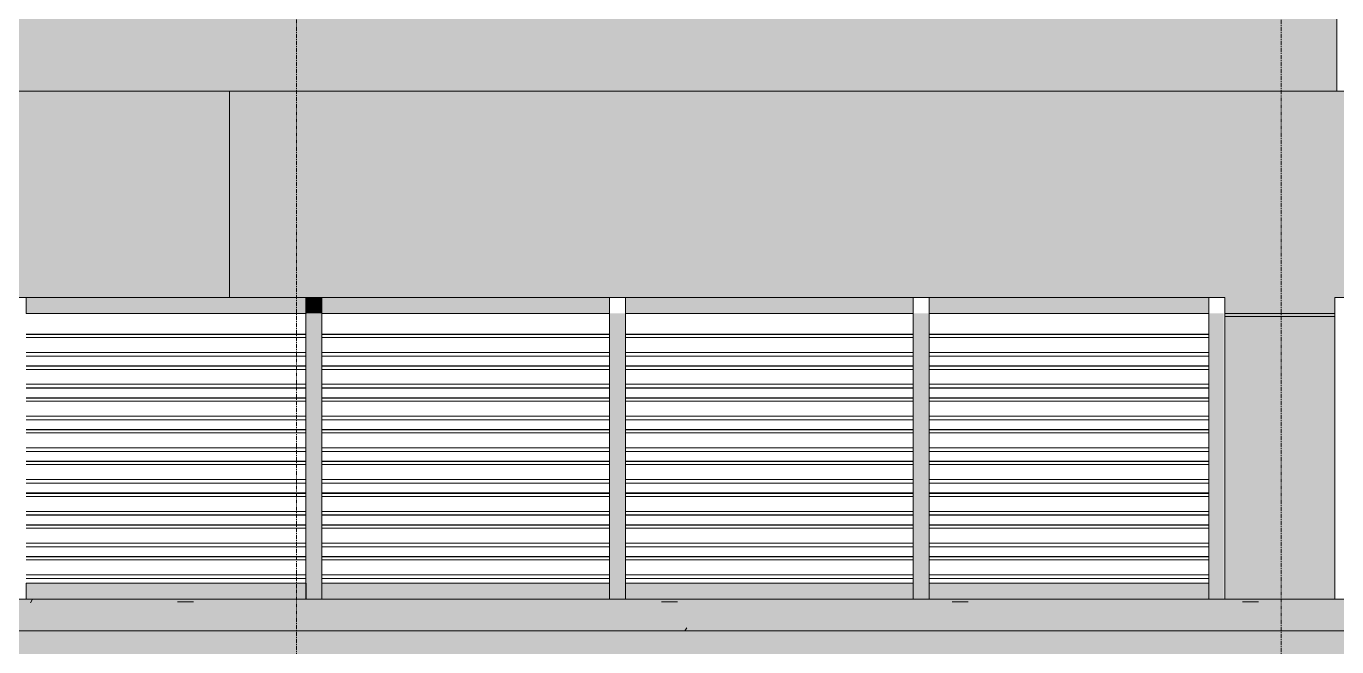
# Model space of a CAD drawing. Header units: millimetres. Extents: x 9199 to 175431, y -4466 to 35300.
# Drawn here: x 131850 to 135976, y 450 to 2404 of the extents above; entities that cross this region are included whole.
import ezdxf

# ---------------------------------------------------------------- set-up
doc = ezdxf.new("R2010")
doc.units = ezdxf.units.MM
for name, pattern in [('Centre', [31.75, 6.35, -4.7625, 15.875, -4.7625]), ('Dash', [6, 3, -3]), ('Grid Line', [22.225, 12.7, -3.175, 3.175, -3.175])]:
    doc.linetypes.add(name, pattern=pattern)
for name, color, linetype, lineweight in [('A-DETL-GENF-2', 9, 'Continuous', 9), ('A-DETL-THIN', 151, 'Continuous', 9), ('A-FLOR-LEVL-2', 51, 'Centre', 9), ('A-GLAZ-CWMG', 51, 'Continuous', 9), ('A-WALL', 113, 'Continuous', 9), ('A-WALL-PATT', 111, 'Continuous', 9), ('A-WALL-PATT-2', 111, 'Continuous', 5), ('C-PRKG', 70, 'Continuous', 9), ('C-PRKG-HDLN', 70, 'Dash', 9), ('S-GRID-1', 1, 'Grid Line', 9)]:
    doc.layers.add(name, color=color, linetype=linetype, lineweight=lineweight)

# ---------------------------------------------------------------- blocks, each defined once
blk = doc.blocks.new('BAI XE PCCC - BAI XE PCCC-V160-TKCS_MẶT ĐỨNG HƯỚNG TÂY')
at = {"layer": 'C-PRKG'}
blk.add_line((-61486.3, 600), (-46486.3, 600), dxfattribs=at)
at = {"layer": 'C-PRKG-HDLN'}
for p, q in [((-46511.3, 600), (-61486.3, 600)), ((-61461.3, 600), (-46486.3, 600))]:
    blk.add_line(p, q, dxfattribs=at)
blk = doc.blocks.new('Rectangular Mullion - 50 x 100mm-3796849-TKCS_MẶT ĐỨNG HƯỚNG TÂY')
at = {"layer": 'A-GLAZ-CWMG'}
blk.add_hatch(color=256, dxfattribs=at).paths.add_polyline_path([(-45840.1, 1500), (-45564.6, 1500), (-45564.6, 1550), (-46445.5, 1550), (-46445.5, 1500)])
for p, q in [((-46445.5, 1500), (-46445.5, 1550)), ((-45564.6, 1550), (-45564.6, 1500)), ((-46445.5, 1500), (-45564.6, 1500))]:
    blk.add_line(p, q, dxfattribs=at)
blk = doc.blocks.new('Rectangular Mullion - 50 x 100mm-3796850-TKCS_MẶT ĐỨNG HƯỚNG TÂY')
at = {"layer": 'A-GLAZ-CWMG'}
blk.add_hatch(color=256, dxfattribs=at).paths.add_polyline_path([(-48357.3, 1500), (-47451.4, 1500), (-47451.4, 1550), (-48357.3, 1550)])
for p, q in [((-48357.3, 1500), (-48357.3, 1550)), ((-47451.4, 1550), (-47451.4, 1500)), ((-48357.3, 1500), (-47451.4, 1500))]:
    blk.add_line(p, q, dxfattribs=at)
blk = doc.blocks.new('Rectangular Mullion - 50 x 100mm-3796851-TKCS_MẶT ĐỨNG HƯỚNG TÂY')
at = {"layer": 'A-GLAZ-CWMG'}
blk.add_hatch(color=256, dxfattribs=at).paths.add_polyline_path([(-49014.6, 600), (-48407.3, 600), (-48407.3, 650), (-49288.3, 650), (-49288.3, 600)])
for p, q in [((-49288.3, 600), (-49288.3, 650)), ((-48407.3, 650), (-49288.3, 650)), ((-48407.3, 650), (-48407.3, 600))]:
    blk.add_line(p, q, dxfattribs=at)
blk = doc.blocks.new('Rectangular Mullion - 50 x 100mm-3796852-TKCS_MẶT ĐỨNG HƯỚNG TÂY')
at = {"layer": 'A-GLAZ-CWMG'}
blk.add_hatch(color=256, dxfattribs=at).paths.add_polyline_path([(-47451.4, 600), (-47451.4, 650), (-48357.3, 650), (-48357.3, 600), (-47956.4, 600)])
for p, q in [((-48357.3, 600), (-48357.3, 650)), ((-47451.4, 650), (-48357.3, 650)), ((-47451.4, 650), (-47451.4, 600))]:
    blk.add_line(p, q, dxfattribs=at)
blk = doc.blocks.new('Rectangular Mullion - 50 x 100mm-3089665-TKCS_MẶT ĐỨNG HƯỚNG TÂY')
at = {"layer": 'A-GLAZ-CWMG'}
blk.add_hatch(color=256, dxfattribs=at).paths.add_polyline_path([(-53711.9, 600), (-53711.9, 700), (-53758.7, 700), (-53758.7, 600)])
blk.add_line((-53758.7, 700), (-53758.7, 600), dxfattribs=at)
blk = doc.blocks.new('Rectangular Mullion - 50 x 100mm-3089666-TKCS_MẶT ĐỨNG HƯỚNG TÂY')
at = {"layer": 'A-GLAZ-CWMG'}
blk.add_hatch(color=256, dxfattribs=at).paths.add_polyline_path([(-53711.9, 700), (-53711.9, 800), (-53758.7, 800), (-53758.7, 700)])
blk.add_line((-53758.7, 800), (-53758.7, 700), dxfattribs=at)
blk = doc.blocks.new('Rectangular Mullion - MULLION LA SACH-3796853-TKCS_MẶT ĐỨNG HƯỚNG TÂY')
at = {"layer": 'A-GLAZ-CWMG'}
for p, q in [((-49288.3, 734.3), (-48407.3, 734.3)), ((-49288.3, 733.3), (-48407.3, 733.3)), ((-49288.3, 733.2), (-48407.3, 733.2)), ((-49288.3, 723.5), (-48407.3, 723.5)), ((-49288.3, 676.5), (-48407.3, 676.5)), ((-49288.3, 665), (-48407.3, 665)), ((-49288.3, 664.8), (-48407.3, 664.8))]:
    blk.add_line(p, q, dxfattribs=at)
blk = doc.blocks.new('Rectangular Mullion - MULLION LA SACH-3796854-TKCS_MẶT ĐỨNG HƯỚNG TÂY')
at = {"layer": 'A-GLAZ-CWMG'}
for p, q in [((-48357.3, 734.3), (-47451.4, 734.3)), ((-48357.3, 733.3), (-47451.4, 733.3)), ((-48357.3, 733.2), (-47451.4, 733.2)), ((-48357.3, 723.5), (-47451.4, 723.5)), ((-48357.3, 676.5), (-47451.4, 676.5)), ((-48357.3, 665), (-47451.4, 665)), ((-48357.3, 664.8), (-47451.4, 664.8))]:
    blk.add_line(p, q, dxfattribs=at)
blk = doc.blocks.new('Rectangular Mullion - 50 x 100mm-3089657-TKCS_MẶT ĐỨNG HƯỚNG TÂY')
at = {"layer": 'A-GLAZ-CWMG'}
blk.add_hatch(color=256, dxfattribs=at).paths.add_polyline_path([(-56553.7, 600), (-56553.7, 700), (-56603.7, 700), (-56603.7, 600)])
for p, q in [((-56603.7, 700), (-56603.7, 600)), ((-56553.7, 600), (-56553.7, 700))]:
    blk.add_line(p, q, dxfattribs=at)
blk = doc.blocks.new('Rectangular Mullion - 50 x 100mm-3089658-TKCS_MẶT ĐỨNG HƯỚNG TÂY')
at = {"layer": 'A-GLAZ-CWMG'}
blk.add_hatch(color=256, dxfattribs=at).paths.add_polyline_path([(-56553.7, 700), (-56553.7, 800), (-56603.7, 800), (-56603.7, 700)])
for p, q in [((-56603.7, 800), (-56603.7, 700)), ((-56553.7, 700), (-56553.7, 800))]:
    blk.add_line(p, q, dxfattribs=at)
blk = doc.blocks.new('Rectangular Mullion - 50 x 100mm-3089659-TKCS_MẶT ĐỨNG HƯỚNG TÂY')
at = {"layer": 'A-GLAZ-CWMG'}
blk.add_hatch(color=256, dxfattribs=at).paths.add_polyline_path([(-54640.3, 1500), (-54640.3, 1550), (-54690.3, 1550), (-54690.3, 1500)])
for p, q in [((-54690.3, 1550), (-54690.3, 1500)), ((-54640.3, 1500), (-54640.3, 1550))]:
    blk.add_line(p, q, dxfattribs=at)

msp = doc.modelspace()

# ---------------------------------------------------------------- hatches: boundary and pattern name
at = {"layer": 'A-DETL-GENF-2'}
h = msp.add_hatch(dxfattribs=at)
h.set_pattern_fill('FP_33', color=256, style=0, pattern_type=2)
h.set_pattern_definition([(0, (129582.6, 1200), (725.805, 725.805), [725.805, -725.805]), (0, (129582.6, 1472.2), (725.805, 725.805), [725.805, -725.805]), (0, (129582.6, 1744.35), (725.805, 725.805), [725.805, -725.805]), (90, (129673.3, 1835.1), (-725.805, 725.805), [725.805, -725.805]), (90, (129945.5, 1835.1), (-725.805, 725.805), [725.805, -725.805]), (90, (130217.7, 1835.1), (-725.805, 725.805), [725.805, -725.805])])
h.paths.add_polyline_path([(100378.3, -955.5), (168101.5, -955.5), (168101.5, 500), (100378.3, 500), (100378.3, -407.6)])
at = {"layer": 'A-WALL-PATT'}
h = msp.add_hatch(dxfattribs=at)
h.set_pattern_fill('FP_27', color=256, style=0, pattern_type=2)
h.set_pattern_definition([(0, (129582.6, 1200), (1219.2, 304.8), [50.29, -864.11, 50.29, -864.11, -4876.8]), (0, (129582.6, 1200), (1219.2, 304.8), [-1828.8, 50.292, -1778.508, 50.292, -864.108, -2133.6]), (0, (129582.6, 1200), (1219.2, 304.8), [-4572, 50.29, -559.31, 50.29, -1473.71]), (120, (130039.8, 1352.4), (-873.5645, 903.458), [50.29, -864.11, 50.29, -5740.91]), (120, (130039.8, 1352.4), (-873.5645, 903.458), [-964.69, -864.11, 50.29, -1778.51, -3048]), (120, (130039.8, 1352.4), (-873.5645, 903.458), [-3657.6, 50.29, -864.11, 50.29, -2083.31]), (120, (130039.8, 1352.4), (-873.5645, 903.458), [-4622.29, -559.31, 50.29, -1473.71]), (240, (130192.2, 1962), (-345.6355, -1208.258), [50.29, -864.11, 50.29, -5740.91]), (240, (130192.2, 1962), (-345.6355, -1208.258), [-964.69, -864.11, 50.29, -1778.51, -3048]), (240, (130192.2, 1962), (-345.6355, -1208.258), [-3657.6, 50.29, -864.11, 50.29, -2083.31]), (240, (130192.2, 1962), (-345.6355, -1208.258), [-4622.29, -559.31, 50.29, -1473.71])])
h.paths.add_polyline_path([(130007.2, 500), (140141.8, 500), (140141.8, 600), (119661.8, 600), (119661.8, 500), (128949, 500)])
h = msp.add_hatch(dxfattribs=at)
h.set_pattern_fill('FP_29', color=256, style=0, pattern_type=2)
h.set_pattern_definition([(349.695, (140390.804, 869.39), (3657.59817, -609.61005), [68.155, -6747.38]), (0, (140457.86, 857.2), (609.6, 609.6), [67.056, -542.544]), (18.435, (140524.92, 857.2), (1219.1992, 609.6016), [57.832, -1869.893]), (172.875, (140579.78, 875.49), (4267.1994, -609.59911), [49.148, -4865.604]), (174.806, (140531.01, 881.584), (6096.00395, -609.55472), [67.333, -6665.92]), (194.036, (140463.96, 887.68), (-1828.8022, -609.5924), [75.403, -2438.042]), (9.462, (140439.57, 869.39), (3048.00504, 609.5835), [37.081, -3670.971]), (353.66, (140476.15, 875.49), (-4876.8008, 609.58348), [55.202, -5464.96]), (185.711, (140531.01, 869.39), (-5486.39511, -609.63944), [61.264, -6065.139]), (168.69, (140470.05, 863.3), (2438.4, -609.6026), [31.084, -3077.279]), (354.806, (140335.94, 863.296), (-6096.00395, 609.55472), [67.333, -6665.92]), (348.69, (140403, 857.2), (-2438.4, 609.6026), [62.167, -3046.194]), (0, (140463.96, 845), (609.6, 609.6), [73.152, -536.448]), (20.556, (140537.11, 845.01), (3048.0001, 1219.19697), [52.084, -5156.34]), (3.814, (140585.876, 863.296), (8534.401155, 609.58889), [91.643, -9072.654]), (354.806, (140677.316, 869.39), (-6096.00395, 609.55472), [67.333, -6665.92]), (0, (140744.4, 863.3), (609.6, 609.6), [67.056, -542.544]), (5.194, (140201.83, 863.296), (6096.00395, 609.55472), [67.333, -6665.92]), (354.806, (140268.884, 869.39), (-6096.00395, 609.55472), [67.333, -6665.92]), (0, (140201.8, 875.5), (609.6, 609.6), [36.576, -573.024]), (5.194, (140238.404, 875.49), (6096.00395, 609.55472), [67.333, -6665.92]), (0, (140305.46, 881.6), (609.6, 609.6), [60.96, -548.64]), (10.305, (140366.42, 881.584), (-3657.59817, -609.61005), [68.155, -6747.38]), (5.194, (140433.476, 893.776), (6096.00395, 609.55472), [67.333, -6665.92]), (354.806, (140500.53, 899.87), (-6096.00395, 609.55472), [67.333, -6665.92]), (354.806, (140567.59, 893.776), (-6096.00395, 609.55472), [67.333, -6665.92]), (351.87, (140634.644, 887.68), (-3657.60043, 609.5929), [86.21, -4224.312]), (0, (140720, 875.5), (609.6, 609.6), [91.44, -518.16]), (347.471, (140695.604, 509.73), (3047.99888, -609.61085), [56.202, -5564.033]), (354.289, (140750.47, 497.536), (-5486.39511, 609.63944), [61.264, -6065.139]), (8.13, (140695.604, 509.73), (3657.60043, 609.5929), [43.105, -4267.418]), (9.462, (140738.28, 515.82), (3048.00504, 609.5835), [74.161, -3633.892]), (0, (140201.8, 528), (609.6, 609.6), [73.152, -536.448]), (350.538, (140274.98, 528.02), (-3048.00504, 609.5835), [37.081, -3670.971]), (201.801, (140311.56, 521.92), (1828.80447, 609.58684), [32.828, -3249.968]), (192.995, (140281.076, 509.73), (5486.39314, 1219.23746), [81.331, -8051.747]), (352.875, (140762.66, 509.73), (-4267.1994, 609.59911), [49.148, -4865.604]), (7.125, (140762.66, 509.73), (4267.1994, 609.59911), [49.148, -4865.604]), (0, (140201.8, 515.8), (609.6, 609.6), [48.768, -560.832]), (194.036, (140250.6, 515.82), (-1828.8022, -609.5924), [50.269, -2463.177]), (356.633, (140335.94, 534.112), (-9753.59439, 609.691875), [103.811, -10277.302]), (357.709, (140439.572, 528.016), (-14630.396648, 609.69909), [152.522, -15099.665]), (3.18, (140591.972, 521.92), (10363.19831, 609.63121), [109.897, -10879.823]), (9.462, (140701.7, 528.02), (3048.00504, 609.5835), [111.242, -3596.81]), (10.305, (140201.83, 473.15), (-3657.59817, -609.61005), [68.155, -6747.38]), (15.945, (140268.884, 485.34), (-2438.40422, -609.58315), [88.759, -4349.196]), (0, (140354.2, 509.7), (609.6, 609.6), [79.248, -530.352]), (351.87, (140433.48, 509.73), (-3657.60043, 609.5929), [86.21, -4224.312]), (3.576, (140518.82, 497.536), (9144.002965, 609.546796), [97.726, -9674.906]), (351.254, (140616.356, 503.63), (4267.20096, -609.58783), [80.18, -7937.856]), (345.964, (140695.6, 491.44), (-1828.8022, 609.5924), [75.403, -2438.042]), (0, (140768.76, 473.15), (609.6, 609.6), [42.672, -566.928]), (174.806, (140335.94, 534.11), (6096.00395, -609.55472), [134.665, -6598.587]), (355.236, (140201.83, 570.69), (-6705.59647, 609.64143), [146.811, -7193.745]), (0, (140348.13, 558.5), (609.6, 609.6), [140.208, -469.392]), (4.086, (140488.34, 558.496), (7924.79503, 609.65274), [171.123, -8385.02]), (0, (140659, 570.7), (609.6, 609.6), [152.4, -457.2]), (7.125, (140201.83, 442.67), (4267.1994, 609.59911), [147.443, -4767.311]), (6.34, (140348.13, 460.96), (4876.8008, 609.58348), [110.403, -5409.758]), (357.51, (140457.86, 473.152), (-13411.196973, 609.70439), [140.34, -13893.706]), (353.48, (140598.068, 467.056), (-15849.59217, 1828.855172), [214.749, -21260.135]), (3.013, (140201.83, 838.912), (10972.79715, 609.6408), [115.984, -11482.446]), (351.87, (140317.65, 845.01), (-3657.60043, 609.5929), [129.316, -4181.208]), (357.614, (140445.668, 826.72), (-14020.799432, 609.613717), [146.431, -14496.664]), (10.62, (140591.972, 820.624), (-6705.592456, -1219.239726), [99.236, -9824.334]), (0, (140689.5, 838.9), (609.6, 609.6), [121.92, -487.68]), (356.82, (140201.83, 912.064), (-10363.19831, 609.63121), [109.897, -10879.823]), (6.009, (140311.556, 905.968), (-6095.99899, -609.599175), [116.464, -11529.929]), (6.71, (140427.38, 918.16), (-5486.397345, -609.61573), [104.346, -10330.325]), (354.289, (140531.01, 930.35), (-5486.39511, 609.63944), [122.528, -6003.877]), (347.905, (140652.932, 918.16), (-5486.39487, 1219.22295), [87.281, -8640.862]), (9.462, (140738.28, 899.87), (3048.00504, 609.5835), [74.161, -3633.892]), (3.814, (140201.83, 796.24), (8534.401155, 609.58889), [91.643, -9072.654]), (347.196, (140293.268, 802.336), (-7924.80896, 1828.76326), [137.532, -13615.67]), (0, (140427.4, 771.86), (609.6, 609.6), [152.4, -457.2]), (5.44, (140579.78, 771.856), (-6705.60249, -609.560852), [128.595, -12730.932]), (6.71, (140707.796, 784.048), (-5486.397345, -609.61573), [104.346, -10330.325]), (0, (140201.8, 954.74), (609.6, 609.6), [103.632, -505.968]), (8.13, (140305.46, 954.74), (3657.60043, 609.5929), [172.421, -4138.102]), (357.614, (140476.148, 979.12), (-14020.799432, 609.613717), [146.431, -14496.664]), (354.472, (140622.452, 973.024), (12801.591011, -1219.302898), [189.859, -18796.025]), (6.843, (140201.828, 400), (-10363.195037, -1219.241277), [153.494, -15195.842]), (0, (140354.2, 418.3), (609.6, 609.6), [170.688, -438.912]), (356.348, (140524.916, 418.288), (-18897.604963, 1219.1266646), [287.095, -28422.422]), (0, (140201.8, 613.36), (609.6, 609.6), [146.304, -463.296]), (4.764, (140348.13, 613.36), (6705.59647, 609.64143), [146.811, -7193.745]), (358.152, (140494.436, 625.552), (-18287.996238, 609.724117), [189.074, -18718.355]), (357.274, (140683.412, 619.456), (-12192.004244, 609.534153), [128.161, -12687.945]), (354.806, (140201.83, 710.896), (-6096.00395, 609.55472), [134.665, -6598.587]), (0, (140335.94, 698.7), (609.6, 609.6), [195.072, -414.528]), (1.909, (140531.012, 698.704), (17678.401049, 609.553228), [182.982, -18115.176]), (3.576, (140713.892, 704.8), (9144.002965, 609.546796), [97.726, -9674.906])])
h.paths.add_polyline_path([(130007.2, 500), (140141.8, 500), (140141.8, 600), (119661.8, 600), (119661.8, 500), (128949, 500)])
at = {"layer": 'A-WALL-PATT-2'}
h = msp.add_hatch(color=256, dxfattribs=at)
h.paths.add_polyline_path([(129391.2, 2200), (132501.2, 2200), (132501.2, 3290), (131502.9, 3290), (131502.9, 3200), (130102.9, 3200), (130102.9, 3290), (129391.2, 3290), (129391.2, 2332.4)])
h.paths.add_polyline_path([(129391.2, 3300), (130102.9, 3300), (130102.9, 4600), (131502.9, 4600), (131502.9, 3300), (132501.2, 3300), (132501.2, 4690), (129391.2, 4690), (129391.2, 3428.4)])
h.paths.add_polyline_path([(129391.2, 4700), (132501.2, 4700), (132501.2, 5600), (129401.2, 5600), (129401.2, 4950), (129391.2, 4950)])
h = msp.add_hatch(color=256, dxfattribs=at)
h.paths.add_polyline_path([(135298.1, 2200), (135976.2, 2200), (135976.2, 3290), (135626.7, 3290), (135626.7, 2450), (132701.2, 2450), (132701.2, 3290), (132501.2, 3290), (132501.2, 2200), (134239.9, 2200)])
h.paths.add_polyline_path([(135626.7, 3300), (135976.2, 3300), (135976.2, 4690), (135626.7, 4690), (135626.7, 3428.4)])
h.paths.add_polyline_path([(132701.2, 3300), (132701.2, 4690), (132501.2, 4690), (132501.2, 3300), (132652.6, 3300)])
h.paths.add_polyline_path([(135626.7, 4700), (135976.2, 4700), (135976.2, 5550), (132501.2, 5550), (132501.2, 4700), (132701.2, 4700), (132701.2, 4950), (135626.7, 4950)])
h = msp.add_hatch(color=256, dxfattribs=at)
h.paths.add_polyline_path([(127429.5, 600), (127770.2, 600), (127770.2, 1490), (127429.5, 1490), (127429.5, 688.4)])
h.paths.add_polyline_path([(127429.5, 1500), (127770.2, 1500), (127770.2, 1550), (132490.2, 1550), (132490.2, 2200), (124298.9, 2200), (124298.9, 1550), (127429.5, 1550)])
h = msp.add_hatch(color=256, dxfattribs=at)
h.paths.add_polyline_path([(135970.2, 600), (135970.2, 1490), (135623.6, 1490), (135623.6, 600)])
h.paths.add_polyline_path([(135970.2, 1500), (135970.2, 1550), (140689.7, 1550), (140689.7, 2200), (132490.2, 2199.1), (132490.2, 1550), (135623.6, 1550), (135623.6, 1500)])
msp.add_hatch(color=256, dxfattribs=at).paths.add_polyline_path([(135623.6, 1490), (135970.2, 1490), (135970.2, 1500), (135623.6, 1500)])

# ---------------------------------------------------------------- linework, layer by layer
at = {"layer": 'A-DETL-THIN'}
msp.add_line((168101.5, 500), (100378.3, 500), dxfattribs=at)
at = {"layer": 'A-FLOR-LEVL-2'}
msp.add_line((96540.4, 2200), (171939.1, 2200), dxfattribs=at)
at = {"layer": 'A-WALL'}
for p, q in [((135976.2, 2200), (135976.2, 5550)), ((107897.9, 2200), (144100.8, 2200)), ((132490.2, 1550), (132490.2, 2200)), ((127770.2, 1550), (135623.6, 1550)), ((135623.6, 1550), (135623.6, 600)), ((135970.2, 600), (135970.2, 1550)), ((135970.2, 1550), (140689.7, 1550)), ((135623.6, 1500), (135970.2, 1500)), ((135970.2, 1490), (135623.6, 1490)), ((140751.8, 600), (101791.2, 600))]:
    msp.add_line(p, q, dxfattribs=at)
at = {"layer": 'S-GRID-1'}
for p, q in [((132701.2, 634.2), (132701.2, 30542.5)), ((135801.2, -1210.8), (135801.2, 2539.2)), ((132701.2, -3115.8), (132701.2, 634.2))]:
    msp.add_line(p, q, dxfattribs=at)

# ---------------------------------------------------------------- block references
at = {"layer": 'A-GLAZ-CWMG'}
for name, p in [('Rectangular Mullion - 50 x 100mm-3796849-TKCS_MẶT ĐỨNG HƯỚNG TÂY', (178295.4, 0)), ('Rectangular Mullion - 50 x 100mm-3089659-TKCS_MẶT ĐỨNG HƯỚNG TÂY', (187421.2, 0)), ('Rectangular Mullion - 50 x 100mm-3796850-TKCS_MẶT ĐỨNG HƯỚNG TÂY', (181138.2, 0)), ('Rectangular Mullion - 50 x 100mm-3796850-TKCS_MẶT ĐỨNG HƯỚNG TÂY', (182094.1, 0)), ('Rectangular Mullion - 50 x 100mm-3796849-TKCS_MẶT ĐỨNG HƯỚNG TÂY', (181138.2, 0)), ('Rectangular Mullion - 50 x 100mm-3089658-TKCS_MẶT ĐỨNG HƯỚNG TÂY', (189334.5, 700)), ('Rectangular Mullion - 50 x 100mm-3089658-TKCS_MẶT ĐỨNG HƯỚNG TÂY', (190290.4, 700)), ('Rectangular Mullion - 50 x 100mm-3089658-TKCS_MẶT ĐỨNG HƯỚNG TÂY', (191246.3, 700)), ('Rectangular Mullion - 50 x 100mm-3089666-TKCS_MẶT ĐỨNG HƯỚNG TÂY', (189332.3, 700)), ('Rectangular Mullion - MULLION LA SACH-3796853-TKCS_MẶT ĐỨNG HƯỚNG TÂY', (181138.2, 700)), ('Rectangular Mullion - MULLION LA SACH-3796854-TKCS_MẶT ĐỨNG HƯỚNG TÂY', (181138.2, 700)), ('Rectangular Mullion - MULLION LA SACH-3796854-TKCS_MẶT ĐỨNG HƯỚNG TÂY', (182094.1, 700)), ('Rectangular Mullion - MULLION LA SACH-3796853-TKCS_MẶT ĐỨNG HƯỚNG TÂY', (183980.9, 700)), ('Rectangular Mullion - 50 x 100mm-3089658-TKCS_MẶT ĐỨNG HƯỚNG TÂY', (189334.5, 600)), ('Rectangular Mullion - 50 x 100mm-3089658-TKCS_MẶT ĐỨNG HƯỚNG TÂY', (190290.4, 600)), ('Rectangular Mullion - 50 x 100mm-3089658-TKCS_MẶT ĐỨNG HƯỚNG TÂY', (191246.3, 600)), ('Rectangular Mullion - 50 x 100mm-3089666-TKCS_MẶT ĐỨNG HƯỚNG TÂY', (189332.3, 600)), ('Rectangular Mullion - MULLION LA SACH-3796853-TKCS_MẶT ĐỨNG HƯỚNG TÂY', (181138.2, 600)), ('Rectangular Mullion - MULLION LA SACH-3796854-TKCS_MẶT ĐỨNG HƯỚNG TÂY', (181138.2, 600)), ('Rectangular Mullion - MULLION LA SACH-3796854-TKCS_MẶT ĐỨNG HƯỚNG TÂY', (182094.1, 600)), ('Rectangular Mullion - MULLION LA SACH-3796853-TKCS_MẶT ĐỨNG HƯỚNG TÂY', (183980.9, 600)), ('Rectangular Mullion - 50 x 100mm-3089658-TKCS_MẶT ĐỨNG HƯỚNG TÂY', (189334.5, 500)), ('Rectangular Mullion - 50 x 100mm-3089658-TKCS_MẶT ĐỨNG HƯỚNG TÂY', (190290.4, 500)), ('Rectangular Mullion - 50 x 100mm-3089658-TKCS_MẶT ĐỨNG HƯỚNG TÂY', (191246.3, 500)), ('Rectangular Mullion - 50 x 100mm-3089666-TKCS_MẶT ĐỨNG HƯỚNG TÂY', (189332.3, 500)), ('Rectangular Mullion - MULLION LA SACH-3796853-TKCS_MẶT ĐỨNG HƯỚNG TÂY', (181138.2, 500)), ('Rectangular Mullion - 50 x 100mm-3089658-TKCS_MẶT ĐỨNG HƯỚNG TÂY', (189334.5, 400)), ('Rectangular Mullion - MULLION LA SACH-3796854-TKCS_MẶT ĐỨNG HƯỚNG TÂY', (181138.2, 500)), ('Rectangular Mullion - 50 x 100mm-3089658-TKCS_MẶT ĐỨNG HƯỚNG TÂY', (190290.4, 400)), ('Rectangular Mullion - MULLION LA SACH-3796854-TKCS_MẶT ĐỨNG HƯỚNG TÂY', (182094.1, 500)), ('Rectangular Mullion - 50 x 100mm-3089658-TKCS_MẶT ĐỨNG HƯỚNG TÂY', (191246.3, 400)), ('Rectangular Mullion - MULLION LA SACH-3796853-TKCS_MẶT ĐỨNG HƯỚNG TÂY', (183980.9, 500)), ('Rectangular Mullion - 50 x 100mm-3089666-TKCS_MẶT ĐỨNG HƯỚNG TÂY', (189332.3, 400)), ('Rectangular Mullion - MULLION LA SACH-3796853-TKCS_MẶT ĐỨNG HƯỚNG TÂY', (181138.2, 400)), ('Rectangular Mullion - MULLION LA SACH-3796854-TKCS_MẶT ĐỨNG HƯỚNG TÂY', (181138.2, 400)), ('Rectangular Mullion - MULLION LA SACH-3796854-TKCS_MẶT ĐỨNG HƯỚNG TÂY', (182094.1, 400)), ('Rectangular Mullion - MULLION LA SACH-3796853-TKCS_MẶT ĐỨNG HƯỚNG TÂY', (183980.9, 400)), ('Rectangular Mullion - 50 x 100mm-3089658-TKCS_MẶT ĐỨNG HƯỚNG TÂY', (189334.5, 300)), ('Rectangular Mullion - 50 x 100mm-3089658-TKCS_MẶT ĐỨNG HƯỚNG TÂY', (190290.4, 300)), ('Rectangular Mullion - 50 x 100mm-3089658-TKCS_MẶT ĐỨNG HƯỚNG TÂY', (191246.3, 300)), ('Rectangular Mullion - 50 x 100mm-3089666-TKCS_MẶT ĐỨNG HƯỚNG TÂY', (189332.3, 300)), ('Rectangular Mullion - MULLION LA SACH-3796853-TKCS_MẶT ĐỨNG HƯỚNG TÂY', (181138.2, 300)), ('Rectangular Mullion - MULLION LA SACH-3796854-TKCS_MẶT ĐỨNG HƯỚNG TÂY', (181138.2, 300)), ('Rectangular Mullion - MULLION LA SACH-3796854-TKCS_MẶT ĐỨNG HƯỚNG TÂY', (182094.1, 300)), ('Rectangular Mullion - MULLION LA SACH-3796853-TKCS_MẶT ĐỨNG HƯỚNG TÂY', (183980.9, 300)), ('Rectangular Mullion - 50 x 100mm-3089658-TKCS_MẶT ĐỨNG HƯỚNG TÂY', (189334.5, 200)), ('Rectangular Mullion - 50 x 100mm-3089658-TKCS_MẶT ĐỨNG HƯỚNG TÂY', (190290.4, 200)), ('Rectangular Mullion - 50 x 100mm-3089658-TKCS_MẶT ĐỨNG HƯỚNG TÂY', (191246.3, 200)), ('Rectangular Mullion - 50 x 100mm-3089666-TKCS_MẶT ĐỨNG HƯỚNG TÂY', (189332.3, 200)), ('Rectangular Mullion - MULLION LA SACH-3796853-TKCS_MẶT ĐỨNG HƯỚNG TÂY', (181138.2, 200)), ('Rectangular Mullion - MULLION LA SACH-3796854-TKCS_MẶT ĐỨNG HƯỚNG TÂY', (181138.2, 200)), ('Rectangular Mullion - MULLION LA SACH-3796854-TKCS_MẶT ĐỨNG HƯỚNG TÂY', (182094.1, 200)), ('Rectangular Mullion - MULLION LA SACH-3796853-TKCS_MẶT ĐỨNG HƯỚNG TÂY', (183980.9, 200)), ('Rectangular Mullion - 50 x 100mm-3089658-TKCS_MẶT ĐỨNG HƯỚNG TÂY', (189334.5, 100)), ('Rectangular Mullion - 50 x 100mm-3089658-TKCS_MẶT ĐỨNG HƯỚNG TÂY', (190290.4, 100)), ('Rectangular Mullion - 50 x 100mm-3089658-TKCS_MẶT ĐỨNG HƯỚNG TÂY', (191246.3, 100)), ('Rectangular Mullion - 50 x 100mm-3089666-TKCS_MẶT ĐỨNG HƯỚNG TÂY', (189332.3, 100)), ('Rectangular Mullion - MULLION LA SACH-3796853-TKCS_MẶT ĐỨNG HƯỚNG TÂY', (181138.2, 100)), ('Rectangular Mullion - MULLION LA SACH-3796854-TKCS_MẶT ĐỨNG HƯỚNG TÂY', (181138.2, 100)), ('Rectangular Mullion - MULLION LA SACH-3796854-TKCS_MẶT ĐỨNG HƯỚNG TÂY', (182094.1, 100)), ('Rectangular Mullion - MULLION LA SACH-3796853-TKCS_MẶT ĐỨNG HƯỚNG TÂY', (183980.9, 100)), ('Rectangular Mullion - 50 x 100mm-3089658-TKCS_MẶT ĐỨNG HƯỚNG TÂY', (189334.5, 0)), ('Rectangular Mullion - 50 x 100mm-3089658-TKCS_MẶT ĐỨNG HƯỚNG TÂY', (190290.4, 0)), ('Rectangular Mullion - 50 x 100mm-3089658-TKCS_MẶT ĐỨNG HƯỚNG TÂY', (191246.3, 0)), ('Rectangular Mullion - 50 x 100mm-3089666-TKCS_MẶT ĐỨNG HƯỚNG TÂY', (189332.3, 0)), ('Rectangular Mullion - MULLION LA SACH-3796853-TKCS_MẶT ĐỨNG HƯỚNG TÂY', (181138.2, 0)), ('Rectangular Mullion - MULLION LA SACH-3796854-TKCS_MẶT ĐỨNG HƯỚNG TÂY', (181138.2, 0)), ('Rectangular Mullion - MULLION LA SACH-3796854-TKCS_MẶT ĐỨNG HƯỚNG TÂY', (182094.1, 0)), ('Rectangular Mullion - MULLION LA SACH-3796853-TKCS_MẶT ĐỨNG HƯỚNG TÂY', (183980.9, 0)), ('Rectangular Mullion - 50 x 100mm-3089657-TKCS_MẶT ĐỨNG HƯỚNG TÂY', (189334.5, 0)), ('Rectangular Mullion - 50 x 100mm-3089657-TKCS_MẶT ĐỨNG HƯỚNG TÂY', (190290.4, 0)), ('Rectangular Mullion - 50 x 100mm-3089657-TKCS_MẶT ĐỨNG HƯỚNG TÂY', (191246.3, 0)), ('Rectangular Mullion - 50 x 100mm-3089665-TKCS_MẶT ĐỨNG HƯỚNG TÂY', (189332.3, 0)), ('Rectangular Mullion - 50 x 100mm-3796851-TKCS_MẶT ĐỨNG HƯỚNG TÂY', (181138.2, 0)), ('Rectangular Mullion - 50 x 100mm-3796852-TKCS_MẶT ĐỨNG HƯỚNG TÂY', (181138.2, 0)), ('Rectangular Mullion - 50 x 100mm-3796852-TKCS_MẶT ĐỨNG HƯỚNG TÂY', (182094.1, 0)), ('Rectangular Mullion - 50 x 100mm-3796851-TKCS_MẶT ĐỨNG HƯỚNG TÂY', (183980.9, 0))]:
    msp.add_blockref(name, p, dxfattribs=at)
at = {"layer": 'C-PRKG'}
msp.add_blockref('BAI XE PCCC - BAI XE PCCC-V160-TKCS_MẶT ĐỨNG HƯỚNG TÂY', (181138.2, 0), dxfattribs=at)

doc.saveas('drawing.dxf')
